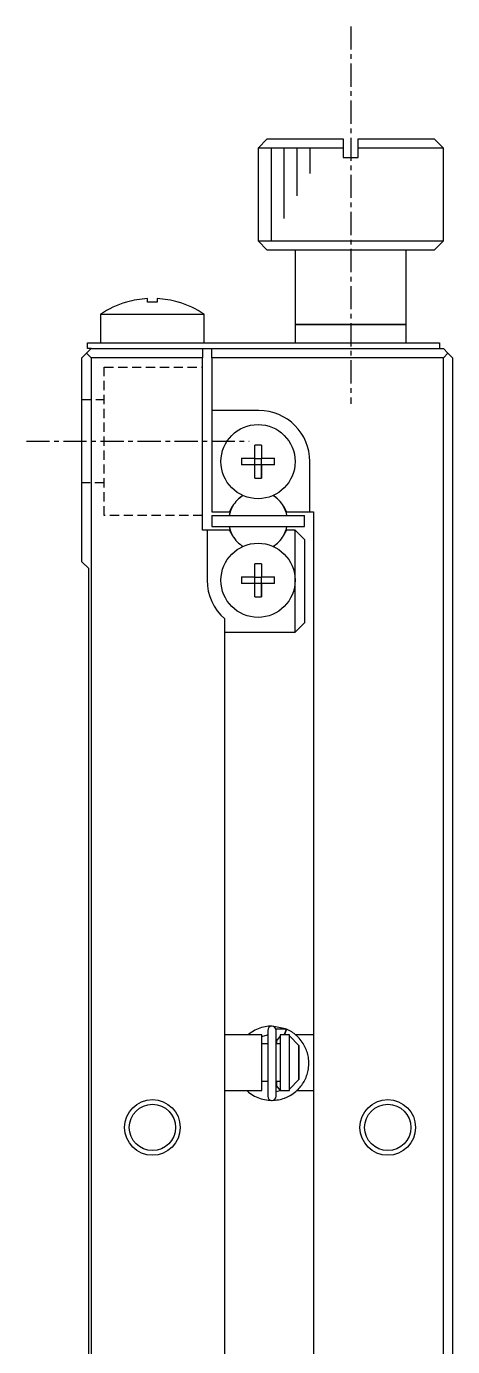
# Model space of a CAD drawing. Extents: x 1584 to 1890, y 19 to 245.
# Drawn here: x 1584.1 to 1607.1, y 173.4 to 244.6 of the extents above; entities that cross this region are included whole.
import ezdxf

# ---------------------------------------------------------------- set-up
doc = ezdxf.new("R2010")
doc.units = 0
doc.linetypes.add('CENTER', pattern=[2, 1.25, -0.25, 0.25, -0.25])
doc.linetypes.add('DASHED', pattern=[0.75, 0.5, -0.25])
doc.layers.get('0').update_dxf_attribs({"linetype": 'CONTINUOUS'})
doc.layers.add('CENTER', color=1, linetype='CENTER')

msp = doc.modelspace()

# ---------------------------------------------------------------- linework, layer by layer
at = {"color": 7, "linetype": 'CONTINUOUS'}
for p, q in [((1597.076, 238.504), (1596.576, 238.004)), ((1597.076, 238.504), (1601.176, 238.504)), ((1601.176, 238.504), (1601.176, 238.004)), ((1601.976, 238.004), (1601.976, 238.504)), ((1601.976, 238.504), (1606.076, 238.504)), ((1606.576, 238.004), (1606.076, 238.504)), ((1596.576, 238.004), (1596.576, 233.004)), ((1601.176, 238.004), (1596.576, 238.004)), ((1601.176, 238.004), (1601.176, 237.504)), ((1601.976, 237.504), (1601.976, 238.004)), ((1606.576, 238.004), (1601.976, 238.004)), ((1606.576, 233.004), (1606.576, 238.004)), ((1601.176, 237.504), (1601.976, 237.504)), ((1596.576, 233.004), (1597.076, 232.504)), ((1596.576, 233.004), (1606.576, 233.004)), ((1606.076, 232.504), (1606.576, 233.004)), ((1606.076, 232.504), (1597.076, 232.504)), ((1598.576, 232.504), (1598.576, 228.504)), ((1604.576, 228.504), (1604.576, 232.504)), ((1589.477, 229.698), (1589.474, 229.704)), ((1590.616, 229.698), (1590.616, 229.891)), ((1591.136, 229.891), (1591.136, 229.698)), ((1592.278, 229.704), (1592.275, 229.698)), ((1588.076, 229.047), (1588.076, 227.504)), ((1588.076, 229.047), (1593.676, 229.047)), ((1593.676, 227.504), (1593.676, 229.047)), ((1598.576, 228.504), (1598.576, 227.504)), ((1604.576, 228.504), (1598.576, 228.504)), ((1598.576, 228.504), (1604.576, 228.504)), ((1604.576, 227.504), (1604.576, 228.504)), ((1587.326, 226.954), (1587.576, 227.204)), ((1587.376, 227.504), (1589.376, 227.504)), ((1587.376, 227.204), (1587.376, 227.504)), ((1587.576, 227.204), (1587.376, 227.204)), ((1587.576, 227.204), (1593.576, 227.204)), ((1589.376, 227.504), (1589.626, 227.504)), ((1589.626, 227.504), (1592.126, 227.504)), ((1592.126, 227.504), (1604.376, 227.504)), ((1593.576, 227.204), (1593.576, 226.704)), ((1593.576, 227.204), (1594.076, 227.204)), ((1594.076, 226.704), (1594.076, 227.204)), ((1594.076, 227.204), (1606.576, 227.204)), ((1604.376, 227.504), (1606.376, 227.504)), ((1606.376, 227.504), (1606.376, 227.204)), ((1606.576, 227.204), (1606.826, 226.954)), ((1587.326, 226.954), (1587.076, 226.704)), ((1587.076, 215.704), (1587.076, 226.704)), ((1587.576, 226.704), (1587.326, 226.954)), ((1593.576, 226.704), (1587.576, 226.704)), ((1587.576, 226.704), (1587.576, 127.704)), ((1593.576, 217.404), (1593.576, 226.704)), ((1594.076, 226.704), (1594.076, 223.854)), ((1606.576, 226.704), (1594.076, 226.704)), ((1606.826, 226.954), (1606.576, 226.704)), ((1606.576, 127.704), (1606.576, 226.704)), ((1606.826, 226.954), (1607.076, 226.704)), ((1607.076, 226.704), (1607.076, 127.704)), ((1594.076, 223.854), (1594.076, 218.404)), ((1596.626, 223.854), (1594.076, 223.854)), ((1596.396, 221.284), (1596.396, 221.991)), ((1596.756, 221.991), (1596.756, 221.284)), ((1596.756, 221.991), (1596.756, 221.284)), ((1595.689, 221.284), (1596.396, 221.284)), ((1596.396, 220.924), (1595.689, 220.924)), ((1596.406, 221.274), (1596.396, 221.284)), ((1596.406, 220.935), (1596.396, 220.924)), ((1596.396, 220.218), (1596.396, 220.924)), ((1596.406, 221.274), (1596.745, 221.274)), ((1596.406, 220.935), (1596.406, 221.274)), ((1596.745, 220.935), (1596.406, 220.935)), ((1596.745, 221.274), (1596.756, 221.284)), ((1596.745, 221.274), (1596.745, 220.935)), ((1596.745, 220.935), (1596.756, 220.924)), ((1596.756, 221.284), (1597.462, 221.284)), ((1596.756, 220.218), (1596.756, 220.924)), ((1597.462, 220.924), (1596.756, 220.924)), ((1596.756, 220.924), (1596.756, 220.218)), ((1599.376, 218.404), (1599.376, 221.104)), ((1595.031, 218.404), (1595.201, 218.698)), ((1597.951, 218.698), (1598.12, 218.404)), ((1594.076, 218.404), (1595.031, 218.404)), ((1594.076, 218.204), (1594.076, 217.604)), ((1594.076, 218.204), (1599.076, 218.204)), ((1598.12, 218.404), (1599.376, 218.404)), ((1599.076, 217.604), (1599.076, 218.204)), ((1599.376, 218.404), (1599.576, 218.404)), ((1599.576, 218.404), (1599.576, 136.004)), ((1593.826, 217.404), (1593.576, 217.404)), ((1595.031, 217.404), (1593.826, 217.404)), ((1593.826, 217.404), (1593.826, 214.704)), ((1594.076, 217.604), (1599.076, 217.604)), ((1595.201, 217.111), (1595.031, 217.404)), ((1598.12, 217.404), (1597.951, 217.111)), ((1598.576, 217.404), (1598.12, 217.404)), ((1598.576, 217.404), (1599.076, 216.904)), ((1598.576, 214.704), (1598.576, 217.404)), ((1599.076, 216.904), (1599.076, 212.404)), ((1587.076, 215.704), (1587.426, 215.354)), ((1587.426, 215.354), (1587.426, 139.054)), ((1596.396, 214.884), (1596.396, 215.591)), ((1596.756, 215.591), (1596.756, 214.884)), ((1596.756, 215.591), (1596.756, 214.884)), ((1595.689, 214.884), (1596.396, 214.884)), ((1596.396, 214.524), (1595.689, 214.524)), ((1596.406, 214.874), (1596.396, 214.884)), ((1596.406, 214.535), (1596.396, 214.524)), ((1596.396, 213.818), (1596.396, 214.524)), ((1596.406, 214.874), (1596.745, 214.874)), ((1596.406, 214.535), (1596.406, 214.874)), ((1596.745, 214.535), (1596.406, 214.535)), ((1596.745, 214.874), (1596.756, 214.884)), ((1596.745, 214.874), (1596.745, 214.535)), ((1596.745, 214.535), (1596.756, 214.524)), ((1596.756, 214.884), (1597.462, 214.884)), ((1596.756, 213.818), (1596.756, 214.524)), ((1597.462, 214.524), (1596.756, 214.524)), ((1596.756, 214.524), (1596.756, 213.818)), ((1598.576, 211.904), (1598.576, 214.704)), ((1594.776, 189.779), (1594.776, 212.625)), ((1599.076, 212.404), (1598.576, 211.904)), ((1594.776, 211.904), (1598.576, 211.904)), ((1596.776, 190.204), (1594.776, 190.204)), ((1596.776, 189.704), (1596.776, 190.204)), ((1596.776, 187.204), (1596.776, 190.204)), ((1596.776, 190.115), (1597.095, 190.198)), ((1597.096, 190.438), (1597.096, 186.888)), ((1598.053, 190.524), (1597.341, 190.662)), ((1598.099, 190.506), (1597.535, 190.505)), ((1597.546, 186.888), (1597.546, 190.438)), ((1597.546, 189.837), (1597.776, 190.109)), ((1598.276, 190.204), (1597.776, 190.204)), ((1597.776, 190.204), (1597.776, 187.204)), ((1598.027, 190.259), (1598.002, 190.204)), ((1598.108, 190.501), (1598.027, 190.259)), ((1598.107, 190.501), (1598.053, 190.524)), ((1598.18, 190.468), (1598.107, 190.501)), ((1598.276, 190.15), (1598.276, 190.204)), ((1598.276, 190.15), (1598.776, 189.621)), ((1598.276, 187.259), (1598.276, 190.15)), ((1599.576, 190.204), (1598.594, 190.204)), ((1594.776, 187.629), (1594.776, 189.779)), ((1597.096, 189.704), (1596.776, 189.704)), ((1596.776, 187.704), (1596.776, 189.704)), ((1596.776, 187.704), (1596.776, 189.704)), ((1597.776, 189.704), (1597.546, 189.704)), ((1597.576, 189.963), (1597.576, 189.704)), ((1598.776, 187.788), (1598.776, 189.621)), ((1598.776, 189.621), (1598.776, 187.788)), ((1598.776, 189.197), (1598.776, 188.129)), ((1594.776, 166.779), (1594.776, 187.629)), ((1596.776, 187.704), (1597.096, 187.704)), ((1596.776, 187.204), (1596.776, 187.704)), ((1597.546, 187.704), (1597.776, 187.704)), ((1597.777, 187.217), (1597.546, 187.489)), ((1597.576, 187.704), (1597.576, 187.363)), ((1598.776, 187.788), (1598.276, 187.259)), ((1598.276, 187.204), (1598.276, 187.259)), ((1594.776, 187.204), (1596.776, 187.204)), ((1597.844, 187.204), (1597.546, 187.129)), ((1597.776, 187.204), (1598.276, 187.204)), ((1598.045, 186.801), (1598.099, 186.821)), ((1598.106, 186.825), (1598.108, 186.826)), ((1598.687, 187.204), (1599.576, 187.204))]:
    msp.add_line(p, q, dxfattribs=at)
at = {"color": 3, "linetype": 'CONTINUOUS'}
for p, q in [((1597.276, 238.004), (1597.276, 233.004)), ((1597.976, 238.004), (1597.976, 234.217)), ((1598.676, 238.004), (1598.676, 235.429)), ((1599.376, 238.004), (1599.376, 236.642))]:
    msp.add_line(p, q, dxfattribs=at)
at = {"color": 3, "linetype": 'DASHED'}
for p, q in [((1588.276, 218.204), (1588.276, 226.204)), ((1588.276, 226.204), (1593.576, 226.204)), ((1587.076, 224.454), (1588.276, 224.454)), ((1588.276, 219.954), (1587.076, 219.954)), ((1593.576, 218.204), (1588.276, 218.204))]:
    msp.add_line(p, q, dxfattribs=at)
at = {"color": 7, "linetype": 'CONTINUOUS'}
for points in [[(1597.294, 190.662), (1597.245, 190.661), (1597.148, 190.655), (1597.052, 190.645), (1596.957, 190.629), (1596.862, 190.609), (1596.768, 190.585), (1596.676, 190.555), (1596.585, 190.522), (1596.496, 190.484), (1596.408, 190.442), (1596.323, 190.396), (1596.24, 190.346), (1596.16, 190.291), (1596.083, 190.233), (1596.047, 190.205)], [(1597.346, 186.664), (1597.413, 186.666), (1597.509, 186.673), (1597.595, 186.683), (1597.681, 186.697), (1597.766, 186.714), (1597.85, 186.736), (1597.932, 186.76), (1598.011, 186.787), (1598.088, 186.817), (1598.163, 186.85), (1598.236, 186.886), (1598.316, 186.93), (1598.394, 186.977), (1598.469, 187.027), (1598.54, 187.079), (1598.609, 187.135), (1598.674, 187.192), (1598.737, 187.252), (1598.796, 187.314), (1598.846, 187.371), (1598.893, 187.429), (1598.938, 187.489), (1598.983, 187.553), (1599.029, 187.625), (1599.065, 187.687), (1599.1, 187.753), (1599.135, 187.824), (1599.168, 187.9), (1599.2, 187.981), (1599.223, 188.05), (1599.245, 188.123), (1599.265, 188.199), (1599.282, 188.279), (1599.297, 188.362), (1599.308, 188.447), (1599.316, 188.536), (1599.319, 188.626), (1599.319, 188.718), (1599.314, 188.813), (1599.305, 188.909), (1599.294, 188.987), (1599.279, 189.065), (1599.261, 189.144), (1599.239, 189.224), (1599.216, 189.297), (1599.19, 189.371), (1599.161, 189.444), (1599.128, 189.517), (1599.091, 189.591), (1599.052, 189.663), (1599.008, 189.735), (1598.961, 189.806), (1598.91, 189.876), (1598.855, 189.945), (1598.796, 190.012), (1598.734, 190.078), (1598.667, 190.141), (1598.597, 190.202), (1598.523, 190.26), (1598.458, 190.307), (1598.391, 190.352), (1598.322, 190.394), (1598.25, 190.434), (1598.175, 190.471), (1598.098, 190.505)], [(1595.954, 187.204), (1595.988, 187.173), (1596.062, 187.11), (1596.139, 187.051), (1596.218, 186.996), (1596.301, 186.944), (1596.385, 186.897), (1596.472, 186.853), (1596.56, 186.814), (1596.651, 186.78), (1596.743, 186.75), (1596.836, 186.724), (1596.931, 186.703), (1597.026, 186.686), (1597.122, 186.674), (1597.219, 186.667), (1597.296, 186.664)]]:
    msp.add_lwpolyline(points, dxfattribs=at)
for points in [[(1591.14, 229.698, 0), (1591.13, 229.698, 0), (1591.13, 229.698, 0), (1591.12, 229.698, 0), (1591.12, 229.698, 0), (1591.12, 229.699, 0), (1591.11, 229.699, 0), (1591.11, 229.699, 0), (1591.1, 229.699, 0), (1591.1, 229.699, 0), (1591.1, 229.699, 0), (1591.09, 229.7, 0), (1591.09, 229.7, 0), (1591.08, 229.7, 0), (1591.08, 229.7, 0), (1591.07, 229.7, 0), (1591.07, 229.7, 0), (1591.07, 229.7, 0), (1591.06, 229.701, 0), (1591.06, 229.701, 0), (1591.05, 229.701, 0), (1591.05, 229.701, 0), (1591.05, 229.701, 0), (1591.04, 229.701, 0), (1591.04, 229.701, 0), (1591.03, 229.702, 0), (1591.03, 229.702, 0), (1591.03, 229.702, 0), (1591.02, 229.702, 0), (1591.02, 229.702, 0), (1591.01, 229.702, 0), (1591.01, 229.702, 0), (1591.01, 229.702, 0), (1591, 229.702, 0), (1591, 229.702, 0), (1590.99, 229.703, 0), (1590.99, 229.703, 0), (1590.99, 229.703, 0), (1590.98, 229.703, 0), (1590.98, 229.703, 0), (1590.97, 229.703, 0), (1590.97, 229.703, 0), (1590.97, 229.703, 0), (1590.96, 229.703, 0), (1590.96, 229.703, 0), (1590.95, 229.703, 0), (1590.95, 229.703, 0), (1590.94, 229.703, 0), (1590.94, 229.703, 0), (1590.94, 229.703, 0), (1590.93, 229.704, 0), (1590.93, 229.704, 0), (1590.92, 229.704, 0), (1590.92, 229.704, 0), (1590.92, 229.704, 0), (1590.91, 229.704, 0), (1590.91, 229.704, 0), (1590.9, 229.704, 0), (1590.9, 229.704, 0), (1590.9, 229.704, 0), (1590.89, 229.704, 0), (1590.89, 229.704, 0), (1590.88, 229.704, 0), (1590.88, 229.704, 0), (1590.88, 229.704, 0), (1590.87, 229.704, 0), (1590.87, 229.704, 0), (1590.86, 229.704, 0), (1590.86, 229.704, 0), (1590.86, 229.704, 0), (1590.85, 229.704, 0), (1590.85, 229.704, 0), (1590.84, 229.704, 0), (1590.84, 229.704, 0), (1590.84, 229.704, 0), (1590.83, 229.704, 0), (1590.83, 229.704, 0), (1590.82, 229.704, 0), (1590.82, 229.704, 0), (1590.81, 229.703, 0), (1590.81, 229.703, 0), (1590.81, 229.703, 0), (1590.8, 229.703, 0), (1590.8, 229.703, 0), (1590.79, 229.703, 0), (1590.79, 229.703, 0), (1590.79, 229.703, 0), (1590.78, 229.703, 0), (1590.78, 229.703, 0), (1590.77, 229.703, 0), (1590.77, 229.703, 0), (1590.77, 229.703, 0), (1590.76, 229.703, 0), (1590.76, 229.703, 0), (1590.75, 229.702, 0), (1590.75, 229.702, 0), (1590.75, 229.702, 0), (1590.74, 229.702, 0), (1590.74, 229.702, 0), (1590.73, 229.702, 0), (1590.73, 229.702, 0), (1590.73, 229.702, 0), (1590.72, 229.702, 0), (1590.72, 229.702, 0), (1590.71, 229.701, 0), (1590.71, 229.701, 0), (1590.71, 229.701, 0), (1590.7, 229.701, 0), (1590.7, 229.701, 0), (1590.69, 229.701, 0), (1590.69, 229.701, 0), (1590.68, 229.7, 0), (1590.68, 229.7, 0), (1590.68, 229.7, 0), (1590.67, 229.7, 0), (1590.67, 229.7, 0), (1590.66, 229.7, 0), (1590.66, 229.7, 0), (1590.66, 229.699, 0), (1590.65, 229.699, 0), (1590.65, 229.699, 0), (1590.64, 229.699, 0), (1590.64, 229.699, 0), (1590.64, 229.699, 0), (1590.63, 229.698, 0), (1590.63, 229.698, 0), (1590.62, 229.698, 0), (1590.62, 229.698, 0), (1590.62, 229.698, 0)], [(1596.76, 221.991, 0), (1596.75, 221.991, 0), (1596.75, 221.991, 0), (1596.75, 221.991, 0), (1596.74, 221.991, 0), (1596.74, 221.991, 0), (1596.74, 221.991, 0), (1596.74, 221.991, 0), (1596.73, 221.991, 0), (1596.73, 221.991, 0), (1596.73, 221.991, 0), (1596.72, 221.992, 0), (1596.72, 221.992, 0), (1596.72, 221.992, 0), (1596.72, 221.992, 0), (1596.71, 221.992, 0), (1596.71, 221.992, 0), (1596.71, 221.992, 0), (1596.71, 221.992, 0), (1596.7, 221.992, 0), (1596.7, 221.992, 0), (1596.7, 221.992, 0), (1596.69, 221.992, 0), (1596.69, 221.992, 0), (1596.69, 221.992, 0), (1596.69, 221.992, 0), (1596.68, 221.992, 0), (1596.68, 221.992, 0), (1596.68, 221.992, 0), (1596.67, 221.992, 0), (1596.67, 221.992, 0), (1596.67, 221.992, 0), (1596.67, 221.992, 0), (1596.66, 221.993, 0), (1596.66, 221.993, 0), (1596.66, 221.993, 0), (1596.65, 221.993, 0), (1596.65, 221.993, 0), (1596.65, 221.993, 0), (1596.65, 221.993, 0), (1596.64, 221.993, 0), (1596.64, 221.993, 0), (1596.64, 221.993, 0), (1596.63, 221.993, 0), (1596.63, 221.993, 0), (1596.63, 221.993, 0), (1596.63, 221.993, 0), (1596.62, 221.993, 0), (1596.62, 221.993, 0), (1596.62, 221.993, 0), (1596.62, 221.993, 0), (1596.61, 221.993, 0), (1596.61, 221.993, 0), (1596.61, 221.993, 0), (1596.6, 221.993, 0), (1596.6, 221.993, 0), (1596.6, 221.993, 0), (1596.6, 221.993, 0), (1596.59, 221.993, 0), (1596.59, 221.993, 0), (1596.59, 221.993, 0), (1596.58, 221.993, 0), (1596.58, 221.993, 0), (1596.58, 221.993, 0), (1596.58, 221.993, 0), (1596.57, 221.993, 0), (1596.57, 221.993, 0), (1596.57, 221.993, 0), (1596.56, 221.993, 0), (1596.56, 221.993, 0), (1596.56, 221.993, 0), (1596.56, 221.993, 0), (1596.55, 221.993, 0), (1596.55, 221.993, 0), (1596.55, 221.993, 0), (1596.54, 221.993, 0), (1596.54, 221.993, 0), (1596.54, 221.993, 0), (1596.54, 221.993, 0), (1596.53, 221.993, 0), (1596.53, 221.993, 0), (1596.53, 221.993, 0), (1596.53, 221.993, 0), (1596.52, 221.993, 0), (1596.52, 221.993, 0), (1596.52, 221.993, 0), (1596.51, 221.993, 0), (1596.51, 221.993, 0), (1596.51, 221.993, 0), (1596.51, 221.993, 0), (1596.5, 221.993, 0), (1596.5, 221.993, 0), (1596.5, 221.993, 0), (1596.49, 221.993, 0), (1596.49, 221.993, 0), (1596.49, 221.993, 0), (1596.49, 221.992, 0), (1596.48, 221.992, 0), (1596.48, 221.992, 0), (1596.48, 221.992, 0), (1596.47, 221.992, 0), (1596.47, 221.992, 0), (1596.47, 221.992, 0), (1596.47, 221.992, 0), (1596.46, 221.992, 0), (1596.46, 221.992, 0), (1596.46, 221.992, 0), (1596.45, 221.992, 0), (1596.45, 221.992, 0), (1596.45, 221.992, 0), (1596.45, 221.992, 0), (1596.44, 221.992, 0), (1596.44, 221.992, 0), (1596.44, 221.992, 0), (1596.44, 221.992, 0), (1596.43, 221.992, 0), (1596.43, 221.992, 0), (1596.43, 221.992, 0), (1596.42, 221.991, 0), (1596.42, 221.991, 0), (1596.42, 221.991, 0), (1596.42, 221.991, 0), (1596.41, 221.991, 0), (1596.41, 221.991, 0), (1596.41, 221.991, 0), (1596.4, 221.991, 0), (1596.4, 221.991, 0), (1596.4, 221.991, 0), (1596.4, 221.991, 0)], [(1595.69, 221.284, 0), (1595.69, 221.282, 0), (1595.69, 221.279, 0), (1595.69, 221.276, 0), (1595.69, 221.273, 0), (1595.69, 221.27, 0), (1595.69, 221.268, 0), (1595.69, 221.265, 0), (1595.69, 221.262, 0), (1595.69, 221.259, 0), (1595.69, 221.256, 0), (1595.69, 221.254, 0), (1595.69, 221.251, 0), (1595.69, 221.248, 0), (1595.69, 221.245, 0), (1595.69, 221.242, 0), (1595.69, 221.239, 0), (1595.69, 221.237, 0), (1595.69, 221.234, 0), (1595.69, 221.231, 0), (1595.69, 221.228, 0), (1595.69, 221.225, 0), (1595.69, 221.223, 0), (1595.69, 221.22, 0), (1595.69, 221.217, 0), (1595.69, 221.214, 0), (1595.69, 221.211, 0), (1595.69, 221.209, 0), (1595.69, 221.206, 0), (1595.69, 221.203, 0), (1595.69, 221.2, 0), (1595.69, 221.197, 0), (1595.69, 221.194, 0), (1595.69, 221.192, 0), (1595.69, 221.189, 0), (1595.69, 221.186, 0), (1595.69, 221.183, 0), (1595.69, 221.18, 0), (1595.69, 221.178, 0), (1595.69, 221.175, 0), (1595.69, 221.172, 0), (1595.69, 221.169, 0), (1595.69, 221.166, 0), (1595.69, 221.164, 0), (1595.69, 221.161, 0), (1595.69, 221.158, 0), (1595.69, 221.155, 0), (1595.69, 221.152, 0), (1595.69, 221.149, 0), (1595.69, 221.147, 0), (1595.69, 221.144, 0), (1595.69, 221.141, 0), (1595.69, 221.138, 0), (1595.69, 221.135, 0), (1595.69, 221.133, 0), (1595.69, 221.13, 0), (1595.69, 221.127, 0), (1595.69, 221.124, 0), (1595.69, 221.121, 0), (1595.69, 221.119, 0), (1595.69, 221.116, 0), (1595.69, 221.113, 0), (1595.69, 221.11, 0), (1595.69, 221.107, 0), (1595.69, 221.104, 0), (1595.69, 221.102, 0), (1595.69, 221.099, 0), (1595.69, 221.096, 0), (1595.69, 221.093, 0), (1595.69, 221.09, 0), (1595.69, 221.088, 0), (1595.69, 221.085, 0), (1595.69, 221.082, 0), (1595.69, 221.079, 0), (1595.69, 221.076, 0), (1595.69, 221.073, 0), (1595.69, 221.071, 0), (1595.69, 221.068, 0), (1595.69, 221.065, 0), (1595.69, 221.062, 0), (1595.69, 221.059, 0), (1595.69, 221.057, 0), (1595.69, 221.054, 0), (1595.69, 221.051, 0), (1595.69, 221.048, 0), (1595.69, 221.045, 0), (1595.69, 221.043, 0), (1595.69, 221.04, 0), (1595.69, 221.037, 0), (1595.69, 221.034, 0), (1595.69, 221.031, 0), (1595.69, 221.028, 0), (1595.69, 221.026, 0), (1595.69, 221.023, 0), (1595.69, 221.02, 0), (1595.69, 221.017, 0), (1595.69, 221.014, 0), (1595.69, 221.012, 0), (1595.69, 221.009, 0), (1595.69, 221.006, 0), (1595.69, 221.003, 0), (1595.69, 221, 0), (1595.69, 220.998, 0), (1595.69, 220.995, 0), (1595.69, 220.992, 0), (1595.69, 220.989, 0), (1595.69, 220.986, 0), (1595.69, 220.983, 0), (1595.69, 220.981, 0), (1595.69, 220.978, 0), (1595.69, 220.975, 0), (1595.69, 220.972, 0), (1595.69, 220.969, 0), (1595.69, 220.967, 0), (1595.69, 220.964, 0), (1595.69, 220.961, 0), (1595.69, 220.958, 0), (1595.69, 220.955, 0), (1595.69, 220.953, 0), (1595.69, 220.95, 0), (1595.69, 220.947, 0), (1595.69, 220.944, 0), (1595.69, 220.941, 0), (1595.69, 220.938, 0), (1595.69, 220.936, 0), (1595.69, 220.933, 0), (1595.69, 220.93, 0), (1595.69, 220.927, 0), (1595.69, 220.924, 0)], [(1597.46, 220.924, 0), (1597.46, 220.927, 0), (1597.46, 220.93, 0), (1597.46, 220.933, 0), (1597.46, 220.936, 0), (1597.46, 220.938, 0), (1597.46, 220.941, 0), (1597.46, 220.944, 0), (1597.46, 220.947, 0), (1597.46, 220.95, 0), (1597.46, 220.953, 0), (1597.46, 220.955, 0), (1597.46, 220.958, 0), (1597.46, 220.961, 0), (1597.46, 220.964, 0), (1597.46, 220.967, 0), (1597.46, 220.969, 0), (1597.46, 220.972, 0), (1597.46, 220.975, 0), (1597.46, 220.978, 0), (1597.46, 220.981, 0), (1597.46, 220.983, 0), (1597.46, 220.986, 0), (1597.46, 220.989, 0), (1597.46, 220.992, 0), (1597.46, 220.995, 0), (1597.46, 220.998, 0), (1597.46, 221, 0), (1597.46, 221.003, 0), (1597.46, 221.006, 0), (1597.46, 221.009, 0), (1597.46, 221.012, 0), (1597.46, 221.014, 0), (1597.46, 221.017, 0), (1597.46, 221.02, 0), (1597.46, 221.023, 0), (1597.46, 221.026, 0), (1597.46, 221.028, 0), (1597.46, 221.031, 0), (1597.46, 221.034, 0), (1597.46, 221.037, 0), (1597.46, 221.04, 0), (1597.46, 221.043, 0), (1597.46, 221.045, 0), (1597.46, 221.048, 0), (1597.46, 221.051, 0), (1597.46, 221.054, 0), (1597.46, 221.057, 0), (1597.46, 221.059, 0), (1597.46, 221.062, 0), (1597.46, 221.065, 0), (1597.46, 221.068, 0), (1597.46, 221.071, 0), (1597.46, 221.073, 0), (1597.46, 221.076, 0), (1597.46, 221.079, 0), (1597.46, 221.082, 0), (1597.46, 221.085, 0), (1597.46, 221.088, 0), (1597.46, 221.09, 0), (1597.46, 221.093, 0), (1597.46, 221.096, 0), (1597.46, 221.099, 0), (1597.46, 221.102, 0), (1597.46, 221.104, 0), (1597.46, 221.107, 0), (1597.46, 221.11, 0), (1597.46, 221.113, 0), (1597.46, 221.116, 0), (1597.46, 221.119, 0), (1597.46, 221.121, 0), (1597.46, 221.124, 0), (1597.46, 221.127, 0), (1597.46, 221.13, 0), (1597.46, 221.133, 0), (1597.46, 221.135, 0), (1597.46, 221.138, 0), (1597.46, 221.141, 0), (1597.46, 221.144, 0), (1597.46, 221.147, 0), (1597.46, 221.149, 0), (1597.46, 221.152, 0), (1597.46, 221.155, 0), (1597.46, 221.158, 0), (1597.46, 221.161, 0), (1597.46, 221.164, 0), (1597.46, 221.166, 0), (1597.46, 221.169, 0), (1597.46, 221.172, 0), (1597.46, 221.175, 0), (1597.46, 221.178, 0), (1597.46, 221.18, 0), (1597.46, 221.183, 0), (1597.46, 221.186, 0), (1597.46, 221.189, 0), (1597.46, 221.192, 0), (1597.46, 221.194, 0), (1597.46, 221.197, 0), (1597.46, 221.2, 0), (1597.46, 221.203, 0), (1597.46, 221.206, 0), (1597.46, 221.209, 0), (1597.46, 221.211, 0), (1597.46, 221.214, 0), (1597.46, 221.217, 0), (1597.46, 221.22, 0), (1597.46, 221.223, 0), (1597.46, 221.225, 0), (1597.46, 221.228, 0), (1597.46, 221.231, 0), (1597.46, 221.234, 0), (1597.46, 221.237, 0), (1597.46, 221.239, 0), (1597.46, 221.242, 0), (1597.46, 221.245, 0), (1597.46, 221.248, 0), (1597.46, 221.251, 0), (1597.46, 221.254, 0), (1597.46, 221.256, 0), (1597.46, 221.259, 0), (1597.46, 221.262, 0), (1597.46, 221.265, 0), (1597.46, 221.268, 0), (1597.46, 221.27, 0), (1597.46, 221.273, 0), (1597.46, 221.276, 0), (1597.46, 221.279, 0), (1597.46, 221.282, 0), (1597.46, 221.284, 0)], [(1596.4, 220.218, 0), (1596.4, 220.218, 0), (1596.4, 220.218, 0), (1596.4, 220.218, 0), (1596.41, 220.218, 0), (1596.41, 220.218, 0), (1596.41, 220.218, 0), (1596.42, 220.218, 0), (1596.42, 220.218, 0), (1596.42, 220.217, 0), (1596.42, 220.217, 0), (1596.43, 220.217, 0), (1596.43, 220.217, 0), (1596.43, 220.217, 0), (1596.44, 220.217, 0), (1596.44, 220.217, 0), (1596.44, 220.217, 0), (1596.44, 220.217, 0), (1596.45, 220.217, 0), (1596.45, 220.217, 0), (1596.45, 220.217, 0), (1596.45, 220.217, 0), (1596.46, 220.217, 0), (1596.46, 220.217, 0), (1596.46, 220.217, 0), (1596.47, 220.217, 0), (1596.47, 220.217, 0), (1596.47, 220.217, 0), (1596.47, 220.217, 0), (1596.48, 220.216, 0), (1596.48, 220.216, 0), (1596.48, 220.216, 0), (1596.49, 220.216, 0), (1596.49, 220.216, 0), (1596.49, 220.216, 0), (1596.49, 220.216, 0), (1596.5, 220.216, 0), (1596.5, 220.216, 0), (1596.5, 220.216, 0), (1596.51, 220.216, 0), (1596.51, 220.216, 0), (1596.51, 220.216, 0), (1596.51, 220.216, 0), (1596.52, 220.216, 0), (1596.52, 220.216, 0), (1596.52, 220.216, 0), (1596.53, 220.216, 0), (1596.53, 220.216, 0), (1596.53, 220.216, 0), (1596.53, 220.216, 0), (1596.54, 220.216, 0), (1596.54, 220.216, 0), (1596.54, 220.216, 0), (1596.54, 220.216, 0), (1596.55, 220.216, 0), (1596.55, 220.216, 0), (1596.55, 220.216, 0), (1596.56, 220.216, 0), (1596.56, 220.216, 0), (1596.56, 220.216, 0), (1596.56, 220.216, 0), (1596.57, 220.216, 0), (1596.57, 220.216, 0), (1596.57, 220.216, 0), (1596.58, 220.216, 0), (1596.58, 220.216, 0), (1596.58, 220.216, 0), (1596.58, 220.216, 0), (1596.59, 220.216, 0), (1596.59, 220.216, 0), (1596.59, 220.216, 0), (1596.6, 220.216, 0), (1596.6, 220.216, 0), (1596.6, 220.216, 0), (1596.6, 220.216, 0), (1596.61, 220.216, 0), (1596.61, 220.216, 0), (1596.61, 220.216, 0), (1596.62, 220.216, 0), (1596.62, 220.216, 0), (1596.62, 220.216, 0), (1596.62, 220.216, 0), (1596.63, 220.216, 0), (1596.63, 220.216, 0), (1596.63, 220.216, 0), (1596.63, 220.216, 0), (1596.64, 220.216, 0), (1596.64, 220.216, 0), (1596.64, 220.216, 0), (1596.65, 220.216, 0), (1596.65, 220.216, 0), (1596.65, 220.216, 0), (1596.65, 220.216, 0), (1596.66, 220.216, 0), (1596.66, 220.216, 0), (1596.66, 220.216, 0), (1596.67, 220.216, 0), (1596.67, 220.216, 0), (1596.67, 220.216, 0), (1596.67, 220.216, 0), (1596.68, 220.217, 0), (1596.68, 220.217, 0), (1596.68, 220.217, 0), (1596.69, 220.217, 0), (1596.69, 220.217, 0), (1596.69, 220.217, 0), (1596.69, 220.217, 0), (1596.7, 220.217, 0), (1596.7, 220.217, 0), (1596.7, 220.217, 0), (1596.71, 220.217, 0), (1596.71, 220.217, 0), (1596.71, 220.217, 0), (1596.71, 220.217, 0), (1596.72, 220.217, 0), (1596.72, 220.217, 0), (1596.72, 220.217, 0), (1596.72, 220.217, 0), (1596.73, 220.217, 0), (1596.73, 220.217, 0), (1596.73, 220.218, 0), (1596.74, 220.218, 0), (1596.74, 220.218, 0), (1596.74, 220.218, 0), (1596.74, 220.218, 0), (1596.75, 220.218, 0), (1596.75, 220.218, 0), (1596.75, 220.218, 0), (1596.76, 220.218, 0)], [(1596.76, 215.591, 0), (1596.75, 215.591, 0), (1596.75, 215.591, 0), (1596.75, 215.591, 0), (1596.74, 215.591, 0), (1596.74, 215.591, 0), (1596.74, 215.591, 0), (1596.74, 215.591, 0), (1596.73, 215.591, 0), (1596.73, 215.591, 0), (1596.73, 215.591, 0), (1596.72, 215.592, 0), (1596.72, 215.592, 0), (1596.72, 215.592, 0), (1596.72, 215.592, 0), (1596.71, 215.592, 0), (1596.71, 215.592, 0), (1596.71, 215.592, 0), (1596.71, 215.592, 0), (1596.7, 215.592, 0), (1596.7, 215.592, 0), (1596.7, 215.592, 0), (1596.69, 215.592, 0), (1596.69, 215.592, 0), (1596.69, 215.592, 0), (1596.69, 215.592, 0), (1596.68, 215.592, 0), (1596.68, 215.592, 0), (1596.68, 215.592, 0), (1596.67, 215.592, 0), (1596.67, 215.592, 0), (1596.67, 215.592, 0), (1596.67, 215.592, 0), (1596.66, 215.593, 0), (1596.66, 215.593, 0), (1596.66, 215.593, 0), (1596.65, 215.593, 0), (1596.65, 215.593, 0), (1596.65, 215.593, 0), (1596.65, 215.593, 0), (1596.64, 215.593, 0), (1596.64, 215.593, 0), (1596.64, 215.593, 0), (1596.63, 215.593, 0), (1596.63, 215.593, 0), (1596.63, 215.593, 0), (1596.63, 215.593, 0), (1596.62, 215.593, 0), (1596.62, 215.593, 0), (1596.62, 215.593, 0), (1596.62, 215.593, 0), (1596.61, 215.593, 0), (1596.61, 215.593, 0), (1596.61, 215.593, 0), (1596.6, 215.593, 0), (1596.6, 215.593, 0), (1596.6, 215.593, 0), (1596.6, 215.593, 0), (1596.59, 215.593, 0), (1596.59, 215.593, 0), (1596.59, 215.593, 0), (1596.58, 215.593, 0), (1596.58, 215.593, 0), (1596.58, 215.593, 0), (1596.58, 215.593, 0), (1596.57, 215.593, 0), (1596.57, 215.593, 0), (1596.57, 215.593, 0), (1596.56, 215.593, 0), (1596.56, 215.593, 0), (1596.56, 215.593, 0), (1596.56, 215.593, 0), (1596.55, 215.593, 0), (1596.55, 215.593, 0), (1596.55, 215.593, 0), (1596.54, 215.593, 0), (1596.54, 215.593, 0), (1596.54, 215.593, 0), (1596.54, 215.593, 0), (1596.53, 215.593, 0), (1596.53, 215.593, 0), (1596.53, 215.593, 0), (1596.53, 215.593, 0), (1596.52, 215.593, 0), (1596.52, 215.593, 0), (1596.52, 215.593, 0), (1596.51, 215.593, 0), (1596.51, 215.593, 0), (1596.51, 215.593, 0), (1596.51, 215.593, 0), (1596.5, 215.593, 0), (1596.5, 215.593, 0), (1596.5, 215.593, 0), (1596.49, 215.593, 0), (1596.49, 215.593, 0), (1596.49, 215.593, 0), (1596.49, 215.592, 0), (1596.48, 215.592, 0), (1596.48, 215.592, 0), (1596.48, 215.592, 0), (1596.47, 215.592, 0), (1596.47, 215.592, 0), (1596.47, 215.592, 0), (1596.47, 215.592, 0), (1596.46, 215.592, 0), (1596.46, 215.592, 0), (1596.46, 215.592, 0), (1596.45, 215.592, 0), (1596.45, 215.592, 0), (1596.45, 215.592, 0), (1596.45, 215.592, 0), (1596.44, 215.592, 0), (1596.44, 215.592, 0), (1596.44, 215.592, 0), (1596.44, 215.592, 0), (1596.43, 215.592, 0), (1596.43, 215.592, 0), (1596.43, 215.592, 0), (1596.42, 215.591, 0), (1596.42, 215.591, 0), (1596.42, 215.591, 0), (1596.42, 215.591, 0), (1596.41, 215.591, 0), (1596.41, 215.591, 0), (1596.41, 215.591, 0), (1596.4, 215.591, 0), (1596.4, 215.591, 0), (1596.4, 215.591, 0), (1596.4, 215.591, 0)], [(1595.69, 214.884, 0), (1595.69, 214.882, 0), (1595.69, 214.879, 0), (1595.69, 214.876, 0), (1595.69, 214.873, 0), (1595.69, 214.87, 0), (1595.69, 214.868, 0), (1595.69, 214.865, 0), (1595.69, 214.862, 0), (1595.69, 214.859, 0), (1595.69, 214.856, 0), (1595.69, 214.854, 0), (1595.69, 214.851, 0), (1595.69, 214.848, 0), (1595.69, 214.845, 0), (1595.69, 214.842, 0), (1595.69, 214.839, 0), (1595.69, 214.837, 0), (1595.69, 214.834, 0), (1595.69, 214.831, 0), (1595.69, 214.828, 0), (1595.69, 214.825, 0), (1595.69, 214.823, 0), (1595.69, 214.82, 0), (1595.69, 214.817, 0), (1595.69, 214.814, 0), (1595.69, 214.811, 0), (1595.69, 214.809, 0), (1595.69, 214.806, 0), (1595.69, 214.803, 0), (1595.69, 214.8, 0), (1595.69, 214.797, 0), (1595.69, 214.794, 0), (1595.69, 214.792, 0), (1595.69, 214.789, 0), (1595.69, 214.786, 0), (1595.69, 214.783, 0), (1595.69, 214.78, 0), (1595.69, 214.778, 0), (1595.69, 214.775, 0), (1595.69, 214.772, 0), (1595.69, 214.769, 0), (1595.69, 214.766, 0), (1595.69, 214.764, 0), (1595.69, 214.761, 0), (1595.69, 214.758, 0), (1595.69, 214.755, 0), (1595.69, 214.752, 0), (1595.69, 214.749, 0), (1595.69, 214.747, 0), (1595.69, 214.744, 0), (1595.69, 214.741, 0), (1595.69, 214.738, 0), (1595.69, 214.735, 0), (1595.69, 214.733, 0), (1595.69, 214.73, 0), (1595.69, 214.727, 0), (1595.69, 214.724, 0), (1595.69, 214.721, 0), (1595.69, 214.719, 0), (1595.69, 214.716, 0), (1595.69, 214.713, 0), (1595.69, 214.71, 0), (1595.69, 214.707, 0), (1595.69, 214.704, 0), (1595.69, 214.702, 0), (1595.69, 214.699, 0), (1595.69, 214.696, 0), (1595.69, 214.693, 0), (1595.69, 214.69, 0), (1595.69, 214.688, 0), (1595.69, 214.685, 0), (1595.69, 214.682, 0), (1595.69, 214.679, 0), (1595.69, 214.676, 0), (1595.69, 214.673, 0), (1595.69, 214.671, 0), (1595.69, 214.668, 0), (1595.69, 214.665, 0), (1595.69, 214.662, 0), (1595.69, 214.659, 0), (1595.69, 214.657, 0), (1595.69, 214.654, 0), (1595.69, 214.651, 0), (1595.69, 214.648, 0), (1595.69, 214.645, 0), (1595.69, 214.643, 0), (1595.69, 214.64, 0), (1595.69, 214.637, 0), (1595.69, 214.634, 0), (1595.69, 214.631, 0), (1595.69, 214.628, 0), (1595.69, 214.626, 0), (1595.69, 214.623, 0), (1595.69, 214.62, 0), (1595.69, 214.617, 0), (1595.69, 214.614, 0), (1595.69, 214.612, 0), (1595.69, 214.609, 0), (1595.69, 214.606, 0), (1595.69, 214.603, 0), (1595.69, 214.6, 0), (1595.69, 214.598, 0), (1595.69, 214.595, 0), (1595.69, 214.592, 0), (1595.69, 214.589, 0), (1595.69, 214.586, 0), (1595.69, 214.583, 0), (1595.69, 214.581, 0), (1595.69, 214.578, 0), (1595.69, 214.575, 0), (1595.69, 214.572, 0), (1595.69, 214.569, 0), (1595.69, 214.567, 0), (1595.69, 214.564, 0), (1595.69, 214.561, 0), (1595.69, 214.558, 0), (1595.69, 214.555, 0), (1595.69, 214.553, 0), (1595.69, 214.55, 0), (1595.69, 214.547, 0), (1595.69, 214.544, 0), (1595.69, 214.541, 0), (1595.69, 214.538, 0), (1595.69, 214.536, 0), (1595.69, 214.533, 0), (1595.69, 214.53, 0), (1595.69, 214.527, 0), (1595.69, 214.524, 0)], [(1597.46, 214.524, 0), (1597.46, 214.527, 0), (1597.46, 214.53, 0), (1597.46, 214.533, 0), (1597.46, 214.536, 0), (1597.46, 214.538, 0), (1597.46, 214.541, 0), (1597.46, 214.544, 0), (1597.46, 214.547, 0), (1597.46, 214.55, 0), (1597.46, 214.553, 0), (1597.46, 214.555, 0), (1597.46, 214.558, 0), (1597.46, 214.561, 0), (1597.46, 214.564, 0), (1597.46, 214.567, 0), (1597.46, 214.569, 0), (1597.46, 214.572, 0), (1597.46, 214.575, 0), (1597.46, 214.578, 0), (1597.46, 214.581, 0), (1597.46, 214.583, 0), (1597.46, 214.586, 0), (1597.46, 214.589, 0), (1597.46, 214.592, 0), (1597.46, 214.595, 0), (1597.46, 214.598, 0), (1597.46, 214.6, 0), (1597.46, 214.603, 0), (1597.46, 214.606, 0), (1597.46, 214.609, 0), (1597.46, 214.612, 0), (1597.46, 214.614, 0), (1597.46, 214.617, 0), (1597.46, 214.62, 0), (1597.46, 214.623, 0), (1597.46, 214.626, 0), (1597.46, 214.628, 0), (1597.46, 214.631, 0), (1597.46, 214.634, 0), (1597.46, 214.637, 0), (1597.46, 214.64, 0), (1597.46, 214.643, 0), (1597.46, 214.645, 0), (1597.46, 214.648, 0), (1597.46, 214.651, 0), (1597.46, 214.654, 0), (1597.46, 214.657, 0), (1597.46, 214.659, 0), (1597.46, 214.662, 0), (1597.46, 214.665, 0), (1597.46, 214.668, 0), (1597.46, 214.671, 0), (1597.46, 214.673, 0), (1597.46, 214.676, 0), (1597.46, 214.679, 0), (1597.46, 214.682, 0), (1597.46, 214.685, 0), (1597.46, 214.688, 0), (1597.46, 214.69, 0), (1597.46, 214.693, 0), (1597.46, 214.696, 0), (1597.46, 214.699, 0), (1597.46, 214.702, 0), (1597.46, 214.704, 0), (1597.46, 214.707, 0), (1597.46, 214.71, 0), (1597.46, 214.713, 0), (1597.46, 214.716, 0), (1597.46, 214.719, 0), (1597.46, 214.721, 0), (1597.46, 214.724, 0), (1597.46, 214.727, 0), (1597.46, 214.73, 0), (1597.46, 214.733, 0), (1597.46, 214.735, 0), (1597.46, 214.738, 0), (1597.46, 214.741, 0), (1597.46, 214.744, 0), (1597.46, 214.747, 0), (1597.46, 214.749, 0), (1597.46, 214.752, 0), (1597.46, 214.755, 0), (1597.46, 214.758, 0), (1597.46, 214.761, 0), (1597.46, 214.764, 0), (1597.46, 214.766, 0), (1597.46, 214.769, 0), (1597.46, 214.772, 0), (1597.46, 214.775, 0), (1597.46, 214.778, 0), (1597.46, 214.78, 0), (1597.46, 214.783, 0), (1597.46, 214.786, 0), (1597.46, 214.789, 0), (1597.46, 214.792, 0), (1597.46, 214.794, 0), (1597.46, 214.797, 0), (1597.46, 214.8, 0), (1597.46, 214.803, 0), (1597.46, 214.806, 0), (1597.46, 214.809, 0), (1597.46, 214.811, 0), (1597.46, 214.814, 0), (1597.46, 214.817, 0), (1597.46, 214.82, 0), (1597.46, 214.823, 0), (1597.46, 214.825, 0), (1597.46, 214.828, 0), (1597.46, 214.831, 0), (1597.46, 214.834, 0), (1597.46, 214.837, 0), (1597.46, 214.839, 0), (1597.46, 214.842, 0), (1597.46, 214.845, 0), (1597.46, 214.848, 0), (1597.46, 214.851, 0), (1597.46, 214.854, 0), (1597.46, 214.856, 0), (1597.46, 214.859, 0), (1597.46, 214.862, 0), (1597.46, 214.865, 0), (1597.46, 214.868, 0), (1597.46, 214.87, 0), (1597.46, 214.873, 0), (1597.46, 214.876, 0), (1597.46, 214.879, 0), (1597.46, 214.882, 0), (1597.46, 214.884, 0)], [(1596.4, 213.818, 0), (1596.4, 213.818, 0), (1596.4, 213.818, 0), (1596.4, 213.818, 0), (1596.41, 213.818, 0), (1596.41, 213.818, 0), (1596.41, 213.818, 0), (1596.42, 213.818, 0), (1596.42, 213.818, 0), (1596.42, 213.817, 0), (1596.42, 213.817, 0), (1596.43, 213.817, 0), (1596.43, 213.817, 0), (1596.43, 213.817, 0), (1596.44, 213.817, 0), (1596.44, 213.817, 0), (1596.44, 213.817, 0), (1596.44, 213.817, 0), (1596.45, 213.817, 0), (1596.45, 213.817, 0), (1596.45, 213.817, 0), (1596.45, 213.817, 0), (1596.46, 213.817, 0), (1596.46, 213.817, 0), (1596.46, 213.817, 0), (1596.47, 213.817, 0), (1596.47, 213.817, 0), (1596.47, 213.817, 0), (1596.47, 213.817, 0), (1596.48, 213.816, 0), (1596.48, 213.816, 0), (1596.48, 213.816, 0), (1596.49, 213.816, 0), (1596.49, 213.816, 0), (1596.49, 213.816, 0), (1596.49, 213.816, 0), (1596.5, 213.816, 0), (1596.5, 213.816, 0), (1596.5, 213.816, 0), (1596.51, 213.816, 0), (1596.51, 213.816, 0), (1596.51, 213.816, 0), (1596.51, 213.816, 0), (1596.52, 213.816, 0), (1596.52, 213.816, 0), (1596.52, 213.816, 0), (1596.53, 213.816, 0), (1596.53, 213.816, 0), (1596.53, 213.816, 0), (1596.53, 213.816, 0), (1596.54, 213.816, 0), (1596.54, 213.816, 0), (1596.54, 213.816, 0), (1596.54, 213.816, 0), (1596.55, 213.816, 0), (1596.55, 213.816, 0), (1596.55, 213.816, 0), (1596.56, 213.816, 0), (1596.56, 213.816, 0), (1596.56, 213.816, 0), (1596.56, 213.816, 0), (1596.57, 213.816, 0), (1596.57, 213.816, 0), (1596.57, 213.816, 0), (1596.58, 213.816, 0), (1596.58, 213.816, 0), (1596.58, 213.816, 0), (1596.58, 213.816, 0), (1596.59, 213.816, 0), (1596.59, 213.816, 0), (1596.59, 213.816, 0), (1596.6, 213.816, 0), (1596.6, 213.816, 0), (1596.6, 213.816, 0), (1596.6, 213.816, 0), (1596.61, 213.816, 0), (1596.61, 213.816, 0), (1596.61, 213.816, 0), (1596.62, 213.816, 0), (1596.62, 213.816, 0), (1596.62, 213.816, 0), (1596.62, 213.816, 0), (1596.63, 213.816, 0), (1596.63, 213.816, 0), (1596.63, 213.816, 0), (1596.63, 213.816, 0), (1596.64, 213.816, 0), (1596.64, 213.816, 0), (1596.64, 213.816, 0), (1596.65, 213.816, 0), (1596.65, 213.816, 0), (1596.65, 213.816, 0), (1596.65, 213.816, 0), (1596.66, 213.816, 0), (1596.66, 213.816, 0), (1596.66, 213.816, 0), (1596.67, 213.816, 0), (1596.67, 213.816, 0), (1596.67, 213.816, 0), (1596.67, 213.816, 0), (1596.68, 213.817, 0), (1596.68, 213.817, 0), (1596.68, 213.817, 0), (1596.69, 213.817, 0), (1596.69, 213.817, 0), (1596.69, 213.817, 0), (1596.69, 213.817, 0), (1596.7, 213.817, 0), (1596.7, 213.817, 0), (1596.7, 213.817, 0), (1596.71, 213.817, 0), (1596.71, 213.817, 0), (1596.71, 213.817, 0), (1596.71, 213.817, 0), (1596.72, 213.817, 0), (1596.72, 213.817, 0), (1596.72, 213.817, 0), (1596.72, 213.817, 0), (1596.73, 213.817, 0), (1596.73, 213.817, 0), (1596.73, 213.818, 0), (1596.74, 213.818, 0), (1596.74, 213.818, 0), (1596.74, 213.818, 0), (1596.74, 213.818, 0), (1596.75, 213.818, 0), (1596.75, 213.818, 0), (1596.75, 213.818, 0), (1596.76, 213.818, 0)], [(1597.99, 190.204, 0), (1597.99, 190.207, 0), (1597.99, 190.21, 0), (1598, 190.212, 0), (1598, 190.215, 0), (1598, 190.218, 0), (1598, 190.221, 0), (1598, 190.223, 0), (1598, 190.226, 0), (1598, 190.229, 0), (1598, 190.232, 0), (1598.01, 190.235, 0), (1598.01, 190.237, 0), (1598.01, 190.24, 0), (1598.01, 190.243, 0), (1598.01, 190.246, 0), (1598.01, 190.249, 0), (1598.01, 190.252, 0), (1598.01, 190.255, 0), (1598.02, 190.257, 0), (1598.02, 190.26, 0), (1598.02, 190.263, 0), (1598.02, 190.266, 0), (1598.02, 190.269, 0), (1598.02, 190.272, 0), (1598.02, 190.275, 0), (1598.02, 190.278, 0), (1598.03, 190.281, 0), (1598.03, 190.284, 0), (1598.03, 190.287, 0), (1598.03, 190.29, 0), (1598.03, 190.293, 0), (1598.03, 190.296, 0), (1598.03, 190.299, 0), (1598.03, 190.302, 0), (1598.04, 190.305, 0), (1598.04, 190.307, 0), (1598.04, 190.31, 0), (1598.04, 190.313, 0), (1598.04, 190.316, 0), (1598.04, 190.319, 0), (1598.04, 190.322, 0), (1598.04, 190.325, 0), (1598.05, 190.328, 0), (1598.05, 190.331, 0), (1598.05, 190.334, 0), (1598.05, 190.337, 0), (1598.05, 190.34, 0), (1598.05, 190.343, 0), (1598.05, 190.346, 0), (1598.05, 190.348, 0), (1598.05, 190.351, 0), (1598.06, 190.354, 0), (1598.06, 190.357, 0), (1598.06, 190.36, 0), (1598.06, 190.363, 0), (1598.06, 190.366, 0), (1598.06, 190.368, 0), (1598.06, 190.371, 0), (1598.06, 190.374, 0), (1598.06, 190.377, 0), (1598.07, 190.379, 0), (1598.07, 190.382, 0), (1598.07, 190.385, 0), (1598.07, 190.387, 0), (1598.07, 190.39, 0), (1598.07, 190.393, 0), (1598.07, 190.395, 0), (1598.07, 190.398, 0), (1598.07, 190.401, 0), (1598.07, 190.403, 0), (1598.07, 190.406, 0), (1598.08, 190.408, 0), (1598.08, 190.411, 0), (1598.08, 190.413, 0), (1598.08, 190.416, 0), (1598.08, 190.418, 0), (1598.08, 190.42, 0), (1598.08, 190.423, 0), (1598.08, 190.425, 0), (1598.08, 190.428, 0), (1598.08, 190.43, 0), (1598.08, 190.432, 0), (1598.08, 190.434, 0), (1598.09, 190.437, 0), (1598.09, 190.439, 0), (1598.09, 190.441, 0), (1598.09, 190.443, 0), (1598.09, 190.445, 0), (1598.09, 190.447, 0), (1598.09, 190.449, 0), (1598.09, 190.451, 0), (1598.09, 190.453, 0), (1598.09, 190.455, 0), (1598.09, 190.457, 0), (1598.09, 190.459, 0), (1598.09, 190.461, 0), (1598.09, 190.463, 0), (1598.09, 190.465, 0), (1598.09, 190.466, 0), (1598.09, 190.468, 0), (1598.1, 190.47, 0), (1598.1, 190.471, 0), (1598.1, 190.473, 0), (1598.1, 190.475, 0), (1598.1, 190.476, 0), (1598.1, 190.478, 0), (1598.1, 190.479, 0), (1598.1, 190.481, 0), (1598.1, 190.482, 0), (1598.1, 190.483, 0), (1598.1, 190.485, 0), (1598.1, 190.486, 0), (1598.1, 190.487, 0), (1598.1, 190.488, 0), (1598.1, 190.49, 0), (1598.1, 190.491, 0), (1598.1, 190.492, 0), (1598.1, 190.493, 0), (1598.1, 190.494, 0), (1598.1, 190.495, 0), (1598.1, 190.496, 0), (1598.1, 190.497, 0), (1598.1, 190.498, 0), (1598.1, 190.498, 0), (1598.1, 190.499, 0), (1598.1, 190.5, 0), (1598.1, 190.501, 0), (1598.1, 190.501, 0)], [(1598.1, 190.504, 0), (1598.1, 190.504, 0), (1598.1, 190.504, 0), (1598.1, 190.504, 0), (1598.1, 190.504, 0), (1598.1, 190.504, 0), (1598.1, 190.504, 0), (1598.1, 190.505, 0), (1598.1, 190.505, 0), (1598.1, 190.505, 0), (1598.1, 190.505, 0), (1598.1, 190.505, 0), (1598.1, 190.505, 0), (1598.1, 190.505, 0), (1598.1, 190.505, 0), (1598.1, 190.505, 0), (1598.1, 190.505, 0), (1598.1, 190.505, 0), (1598.1, 190.505, 0), (1598.1, 190.505, 0), (1598.1, 190.505, 0), (1598.1, 190.505, 0), (1598.1, 190.505, 0), (1598.1, 190.505, 0), (1598.1, 190.505, 0), (1598.1, 190.505, 0), (1598.1, 190.505, 0), (1598.1, 190.505, 0), (1598.1, 190.505, 0), (1598.1, 190.505, 0), (1598.1, 190.505, 0), (1598.1, 190.505, 0), (1598.1, 190.505, 0), (1598.1, 190.505, 0), (1598.1, 190.505, 0), (1598.1, 190.505, 0), (1598.1, 190.505, 0), (1598.1, 190.505, 0), (1598.1, 190.505, 0), (1598.1, 190.505, 0), (1598.1, 190.505, 0), (1598.1, 190.505, 0), (1598.1, 190.505, 0), (1598.1, 190.505, 0), (1598.1, 190.505, 0), (1598.1, 190.505, 0), (1598.1, 190.505, 0), (1598.1, 190.505, 0), (1598.1, 190.505, 0), (1598.1, 190.505, 0), (1598.1, 190.505, 0), (1598.1, 190.505, 0), (1598.1, 190.505, 0), (1598.1, 190.505, 0), (1598.1, 190.505, 0), (1598.1, 190.505, 0), (1598.1, 190.505, 0), (1598.1, 190.505, 0), (1598.1, 190.505, 0), (1598.1, 190.505, 0), (1598.1, 190.505, 0), (1598.1, 190.505, 0), (1598.1, 190.505, 0), (1598.1, 190.505, 0), (1598.1, 190.505, 0), (1598.1, 190.505, 0), (1598.1, 190.505, 0), (1598.1, 190.505, 0), (1598.1, 190.505, 0), (1598.1, 190.505, 0), (1598.1, 190.505, 0), (1598.1, 190.505, 0), (1598.1, 190.505, 0), (1598.1, 190.505, 0), (1598.1, 190.505, 0), (1598.1, 190.505, 0), (1598.1, 190.505, 0), (1598.1, 190.505, 0), (1598.1, 190.505, 0), (1598.1, 190.505, 0), (1598.1, 190.505, 0), (1598.1, 190.505, 0), (1598.1, 190.505, 0), (1598.1, 190.505, 0), (1598.1, 190.505, 0), (1598.1, 190.505, 0), (1598.1, 190.505, 0), (1598.1, 190.505, 0), (1598.1, 190.505, 0), (1598.1, 190.506, 0), (1598.1, 190.506, 0), (1598.1, 190.506, 0), (1598.1, 190.506, 0), (1598.1, 190.506, 0), (1598.1, 190.506, 0), (1598.1, 190.506, 0), (1598.1, 190.506, 0), (1598.1, 190.506, 0), (1598.1, 190.506, 0), (1598.1, 190.506, 0), (1598.1, 190.506, 0), (1598.1, 190.506, 0), (1598.1, 190.506, 0), (1598.1, 190.506, 0), (1598.1, 190.506, 0), (1598.1, 190.506, 0), (1598.1, 190.506, 0), (1598.1, 190.506, 0), (1598.1, 190.506, 0), (1598.1, 190.506, 0), (1598.1, 190.506, 0), (1598.1, 190.506, 0), (1598.1, 190.506, 0), (1598.1, 190.506, 0), (1598.1, 190.506, 0), (1598.1, 190.506, 0), (1598.1, 190.506, 0), (1598.1, 190.506, 0), (1598.1, 190.506, 0), (1598.1, 190.506, 0), (1598.1, 190.506, 0), (1598.1, 190.506, 0), (1598.1, 190.506, 0), (1598.1, 190.506, 0), (1598.1, 190.506, 0), (1598.1, 190.506, 0), (1598.1, 190.506, 0), (1598.1, 190.506, 0), (1598.1, 190.506, 0)], [(1598.1, 190.504, 0), (1598.1, 190.504, 0), (1598.1, 190.504, 0), (1598.1, 190.504, 0), (1598.1, 190.504, 0), (1598.1, 190.504, 0), (1598.1, 190.504, 0), (1598.1, 190.504, 0), (1598.1, 190.504, 0), (1598.1, 190.504, 0), (1598.1, 190.504, 0), (1598.1, 190.504, 0), (1598.1, 190.504, 0), (1598.1, 190.504, 0), (1598.1, 190.504, 0), (1598.1, 190.504, 0), (1598.1, 190.504, 0), (1598.1, 190.504, 0), (1598.1, 190.504, 0), (1598.1, 190.504, 0), (1598.1, 190.504, 0), (1598.1, 190.504, 0), (1598.1, 190.504, 0), (1598.1, 190.504, 0), (1598.1, 190.504, 0), (1598.1, 190.504, 0), (1598.1, 190.504, 0), (1598.1, 190.504, 0), (1598.1, 190.504, 0), (1598.1, 190.504, 0), (1598.1, 190.504, 0), (1598.1, 190.504, 0), (1598.1, 190.504, 0), (1598.1, 190.504, 0), (1598.1, 190.504, 0), (1598.1, 190.504, 0), (1598.1, 190.504, 0), (1598.1, 190.504, 0), (1598.1, 190.504, 0), (1598.1, 190.504, 0), (1598.1, 190.504, 0), (1598.1, 190.504, 0), (1598.1, 190.504, 0), (1598.1, 190.504, 0), (1598.1, 190.504, 0), (1598.1, 190.504, 0), (1598.1, 190.504, 0), (1598.1, 190.504, 0), (1598.1, 190.504, 0), (1598.1, 190.504, 0), (1598.1, 190.504, 0), (1598.1, 190.504, 0), (1598.1, 190.504, 0), (1598.1, 190.504, 0), (1598.1, 190.504, 0), (1598.1, 190.504, 0), (1598.1, 190.504, 0), (1598.1, 190.504, 0), (1598.1, 190.504, 0), (1598.1, 190.504, 0), (1598.1, 190.504, 0), (1598.1, 190.504, 0), (1598.1, 190.504, 0), (1598.1, 190.504, 0), (1598.1, 190.504, 0), (1598.1, 190.504, 0), (1598.1, 190.504, 0), (1598.1, 190.504, 0), (1598.1, 190.504, 0), (1598.1, 190.504, 0), (1598.1, 190.504, 0), (1598.1, 190.504, 0), (1598.1, 190.504, 0), (1598.1, 190.504, 0), (1598.1, 190.504, 0), (1598.1, 190.504, 0), (1598.1, 190.504, 0), (1598.1, 190.504, 0), (1598.1, 190.504, 0), (1598.1, 190.504, 0), (1598.1, 190.504, 0), (1598.1, 190.504, 0), (1598.1, 190.504, 0), (1598.1, 190.504, 0), (1598.1, 190.504, 0), (1598.1, 190.504, 0), (1598.1, 190.504, 0), (1598.1, 190.504, 0), (1598.1, 190.504, 0), (1598.1, 190.504, 0), (1598.1, 190.504, 0), (1598.1, 190.504, 0), (1598.1, 190.504, 0), (1598.1, 190.504, 0), (1598.1, 190.504, 0), (1598.1, 190.504, 0), (1598.1, 190.504, 0), (1598.1, 190.504, 0), (1598.1, 190.504, 0), (1598.1, 190.504, 0), (1598.1, 190.504, 0), (1598.1, 190.504, 0), (1598.1, 190.504, 0), (1598.1, 190.504, 0), (1598.1, 190.504, 0), (1598.1, 190.504, 0), (1598.1, 190.504, 0), (1598.1, 190.504, 0), (1598.1, 190.504, 0), (1598.1, 190.504, 0), (1598.1, 190.504, 0), (1598.1, 190.504, 0), (1598.1, 190.504, 0), (1598.1, 190.504, 0), (1598.1, 190.504, 0), (1598.1, 190.504, 0), (1598.1, 190.504, 0), (1598.1, 190.504, 0), (1598.1, 190.504, 0), (1598.1, 190.504, 0), (1598.1, 190.504, 0), (1598.1, 190.504, 0), (1598.1, 190.504, 0), (1598.1, 190.504, 0), (1598.1, 190.504, 0), (1598.1, 190.504, 0), (1598.1, 190.504, 0), (1598.1, 190.504, 0), (1598.1, 190.504, 0)], [(1598.1, 190.501, 0), (1598.1, 190.501, 0), (1598.1, 190.501, 0), (1598.1, 190.501, 0), (1598.1, 190.501, 0), (1598.1, 190.501, 0), (1598.1, 190.501, 0), (1598.1, 190.501, 0), (1598.1, 190.501, 0), (1598.1, 190.501, 0), (1598.1, 190.501, 0), (1598.1, 190.501, 0), (1598.1, 190.501, 0), (1598.1, 190.501, 0), (1598.1, 190.501, 0), (1598.1, 190.502, 0), (1598.1, 190.502, 0), (1598.1, 190.502, 0), (1598.1, 190.502, 0), (1598.1, 190.502, 0), (1598.1, 190.502, 0), (1598.1, 190.502, 0), (1598.1, 190.502, 0), (1598.1, 190.502, 0), (1598.1, 190.502, 0), (1598.1, 190.502, 0), (1598.1, 190.502, 0), (1598.1, 190.502, 0), (1598.1, 190.502, 0), (1598.1, 190.502, 0), (1598.1, 190.502, 0), (1598.1, 190.502, 0), (1598.1, 190.502, 0), (1598.1, 190.502, 0), (1598.1, 190.502, 0), (1598.1, 190.502, 0), (1598.1, 190.502, 0), (1598.1, 190.502, 0), (1598.1, 190.502, 0), (1598.1, 190.502, 0), (1598.1, 190.502, 0), (1598.1, 190.502, 0), (1598.1, 190.502, 0), (1598.1, 190.502, 0), (1598.1, 190.502, 0), (1598.1, 190.502, 0), (1598.1, 190.502, 0), (1598.1, 190.502, 0), (1598.1, 190.502, 0), (1598.1, 190.502, 0), (1598.1, 190.502, 0), (1598.1, 190.502, 0), (1598.1, 190.502, 0), (1598.1, 190.502, 0), (1598.1, 190.502, 0), (1598.1, 190.502, 0), (1598.1, 190.502, 0), (1598.1, 190.502, 0), (1598.1, 190.502, 0), (1598.1, 190.502, 0), (1598.1, 190.502, 0), (1598.1, 190.502, 0), (1598.1, 190.502, 0), (1598.1, 190.502, 0), (1598.1, 190.502, 0), (1598.1, 190.502, 0), (1598.1, 190.503, 0), (1598.1, 190.503, 0), (1598.1, 190.503, 0), (1598.1, 190.503, 0), (1598.1, 190.503, 0), (1598.1, 190.503, 0), (1598.1, 190.503, 0), (1598.1, 190.503, 0), (1598.1, 190.503, 0), (1598.1, 190.503, 0), (1598.1, 190.503, 0), (1598.1, 190.503, 0), (1598.1, 190.503, 0), (1598.1, 190.503, 0), (1598.1, 190.503, 0), (1598.1, 190.503, 0), (1598.1, 190.503, 0), (1598.1, 190.503, 0), (1598.1, 190.503, 0), (1598.1, 190.503, 0), (1598.1, 190.503, 0), (1598.1, 190.503, 0), (1598.1, 190.503, 0), (1598.1, 190.503, 0), (1598.1, 190.503, 0), (1598.1, 190.503, 0), (1598.1, 190.503, 0), (1598.1, 190.503, 0), (1598.1, 190.503, 0), (1598.1, 190.503, 0), (1598.1, 190.503, 0), (1598.1, 190.503, 0), (1598.1, 190.503, 0), (1598.1, 190.503, 0), (1598.1, 190.503, 0), (1598.1, 190.503, 0), (1598.1, 190.503, 0), (1598.1, 190.503, 0), (1598.1, 190.503, 0), (1598.1, 190.503, 0), (1598.1, 190.503, 0), (1598.1, 190.503, 0), (1598.1, 190.503, 0), (1598.1, 190.503, 0), (1598.1, 190.503, 0), (1598.1, 190.503, 0), (1598.1, 190.503, 0), (1598.1, 190.503, 0), (1598.1, 190.503, 0), (1598.1, 190.503, 0), (1598.1, 190.503, 0), (1598.1, 190.503, 0), (1598.1, 190.503, 0), (1598.1, 190.503, 0), (1598.1, 190.503, 0), (1598.1, 190.503, 0), (1598.1, 190.503, 0), (1598.1, 190.503, 0), (1598.1, 190.503, 0), (1598.1, 190.504, 0), (1598.1, 190.504, 0), (1598.1, 190.504, 0), (1598.1, 190.504, 0)]]:
    msp.add_polyline3d(points, dxfattribs=at)
for centre, radius in [((1596.576, 221.104), 2), ((1596.576, 214.704), 2), ((1590.876, 185.204), 1.25), ((1603.576, 185.204), 1.25)]:
    msp.add_circle(centre, radius, dxfattribs=at)
at = {"color": 3, "linetype": 'CONTINUOUS'}
for centre in [(1590.876, 185.204), (1603.576, 185.204)]:
    msp.add_circle(centre, 1.5, dxfattribs=at)
at = {"color": 7, "linetype": 'CONTINUOUS'}
for centre, radius, start, end in [((1590.876, 224.904), 5, 106.28584, 124.0558), ((1590.876, 224.904), 4.993, 92.98477, 106.27256), ((1590.876, 224.904), 4.993, 73.72744, 87.01523), ((1590.876, 224.904), 5, 55.9442, 73.71416), ((1596.626, 221.104), 2.75, 0, 90), ((1596.691, 217.79), 1.75, 121.8865, 135.00441), ((1596.576, 217.904), 1.587, 120.43318, 134.99997), ((1596.576, 217.904), 1.587, 45.00003, 59.56682), ((1596.461, 217.79), 1.75, 44.99559, 58.1135), ((1596.576, 217.904), 1.587, 149.99997, 169.10691), ((1596.576, 217.904), 1.587, 135, 150), ((1596.576, 217.904), 1.587, 30, 45), ((1596.576, 217.904), 1.587, 10.89309, 30.00003), ((1596.576, 217.904), 1.587, 190.89302, 209.99997), ((1596.576, 217.904), 1.587, 210, 225), ((1596.576, 217.904), 1.587, 315, 330), ((1596.576, 217.904), 1.587, 330.00003, 349.10698), ((1596.576, 217.904), 1.587, 224.99997, 239.56674), ((1596.691, 218.019), 1.75, 224.99559, 238.1135), ((1596.576, 217.904), 1.587, 300.43326, 315.00003), ((1596.461, 218.019), 1.75, 301.8865, 315.00441), ((1596.576, 214.704), 2.75, 180, 229.11481), ((1597.321, 190.438), 0.225, 0, 180), ((1597.321, 186.888), 0.225, 180, 0)]:
    msp.add_arc(centre, radius, start, end, dxfattribs=at)
at = {"layer": 'CENTER', "color": 1, "linetype": 'CENTER'}
for p, q in [((1601.576, 244.569), (1601.576, 224.224)), ((1584.076, 222.204), (1596.106, 222.204))]:
    msp.add_line(p, q, dxfattribs=at)

doc.saveas('drawing.dxf')
